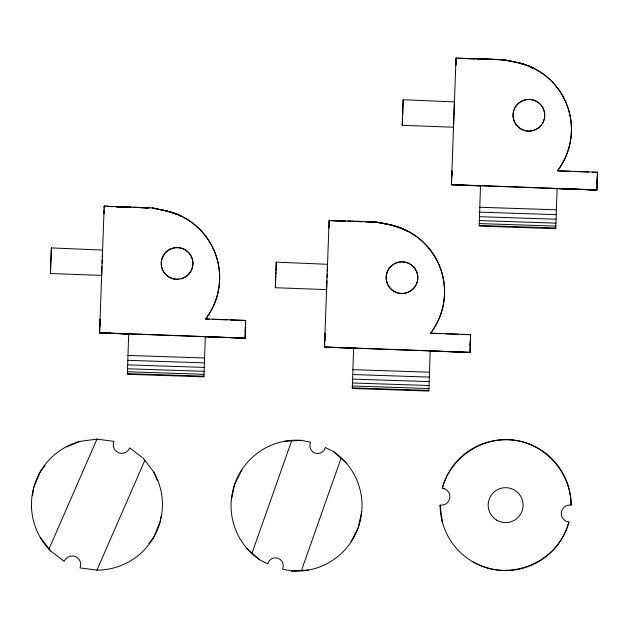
<?xml version="1.0" encoding="UTF-8"?>
<svg xmlns="http://www.w3.org/2000/svg" width="629" height="629" viewBox="0 0 629 629"><rect width="100%" height="100%" fill="white"/><g stroke="black" fill="none" stroke-linecap="round" stroke-linejoin="round"><path stroke-width="0.94" d="M128.693 334.109L127.365 374.286L203.953 376.826L205.29 336.649L99.547 332.804L104.202 206.202L152.249 207.9L166.496 210.99L152.32 208.05M353.608 348.324L352.271 388.502L428.868 391.041L430.197 350.864L324.485 347.09L329.132 220.472C354.929 222.359 382.959 218.357 406.735 230.89L402.214 228.586L391.38 225.151M456.072 58.175L504.057 59.724L518.233 62.656A68.357 68.357 0 0 1 557.412 170.75L597.479 172.212L596.897 190.06L480.501 185.681L479.172 226.102L555.761 228.642L557.097 188.464L596.866 189.982M101.984 266.547L101.686 275.4L50.438 273.505L50.745 264.66M102.621 250.075L51.381 247.92L50.438 273.505M326.616 289.01L326.593 289.615L275.345 287.728L275.651 278.875M327.528 264.298L276.288 262.136L275.982 270.989M326.593 289.615L326.891 280.77M453.517 126.61L453.485 127.215L402.245 125.328L402.694 112.505M454.429 101.898L403.189 99.736L402.906 107.834M453.485 127.215L454.429 101.631M99.814 326.207L100.082 318.927L99.618 332.945L128.906 334.007M451.622 178.031L451.646 177.276M324.745 339.676L324.713 340.682L324.989 333.15L324.525 347.161L355.762 348.301M451.653 177.276L451.803 172.7M480.713 185.83L451.418 184.769L451.897 170.75L451.693 176.081M50.831 263.386L51.381 247.92M102.228 259.926L102.11 263.26M104.092 209.834L103.958 213.813L104.052 211.478M205.29 336.68L245.09 338.229L245.672 320.389L205.604 318.927A68.357 68.357 0 0 0 166.426 210.833M245.428 327.803L245.302 331.577L245.491 325.987M275.738 277.609L275.801 275.84M275.895 272.255L275.345 287.728M327.135 274.142L327.017 277.475M328.959 225.693L328.865 228.036L329.109 220.425M455.962 59.873L455.766 65.636L455.915 61.697M470.335 342.027L470.209 345.793L470.398 340.21M597.259 179.627L597.11 183.393L597.298 177.81M104.178 208.097L104.241 206.296L113.071 206.619M245.098 338.237L245.672 320.389M275.864 274.275L276.288 262.136M402.882 108.589L402.733 112.56M451.418 184.761L456.025 58.08C481.83 59.999 509.781 56.217 533.636 68.49L529.115 66.187L518.304 62.806A68.357 68.357 0 0 1 557.483 170.899L571.163 171.403M455.986 59.92L456.049 58.12M429.969 350.998L470.005 352.452L470.586 334.604L430.511 333.15A68.357 68.357 0 0 0 391.332 225.056L377.18 222.21L365.418 221.785M470.586 334.604L470.005 352.452L430.197 350.864M556.869 188.606L596.897 190.06L597.479 172.212M102.346 256.774L102.621 249.807M327.253 270.997L327.536 264.031M403.189 99.736L402.245 125.328M32.653 495.495L33.683 487.679L40.225 471.884L45.036 465.609M160.875 516.574L160.214 521.583L153.673 537.378L148.908 543.598M231.496 499.387L234.774 483.874L241.961 469.745M361.589 511.959L358.31 527.472L351.131 541.608M252.056 553.001L291.62 440.905M301.472 570.44L341.028 458.344M442.344 522.062L440.111 505.111A8.554 8.554 0 0 0 449.884 497.775A8.554 8.554 0 0 0 442.344 488.159C451.205 454.24 488.757 432.555 522.565 441.841C550.493 449.491 570.951 476.153 571.108 505.111A8.554 8.554 0 0 0 561.335 512.446A8.554 8.554 0 0 0 568.875 522.062C558.175 562.758 509.207 583.036 472.859 561.831M49.054 548.889L96.952 439.128L113.904 441.361A8.554 8.554 0 0 0 118.456 452.699A8.554 8.554 0 0 0 129.7 447.903L143.263 458.313L153.673 471.884L157.258 480.532M40.225 537.378L50.635 550.949L64.197 561.351A8.554 8.554 0 0 1 75.441 556.555A8.554 8.554 0 0 1 80.001 567.901L96.952 570.126L144.843 460.373M66.674 446.881L80.001 441.361L96.952 439.128M284.536 441.283L301.613 440.371L310.647 442.281A7.847 7.847 0 0 0 315.09 453.108A7.847 7.847 0 0 0 325.35 447.471L333.582 451.653L346.304 463.078M246.78 548.268L259.502 559.692L267.742 563.883A7.847 7.847 0 0 1 277.994 558.237A7.847 7.847 0 0 1 282.437 569.064L291.479 570.975L308.548 570.063M479.793 207.263L556.39 209.803M479.636 212.138L556.225 214.678M479.479 216.683L556.075 219.222M479.353 220.582L555.942 223.13M479.251 223.578L555.847 226.118M479.188 225.465L555.784 228.005M127.986 355.44L204.582 357.98M127.829 360.315L204.417 362.862M352.9 369.663L429.489 372.203M127.679 364.859L204.268 367.399M352.735 374.538L429.324 377.078M127.545 368.767L204.142 371.307M352.586 379.083L429.175 381.622M127.451 371.755L204.04 374.302M127.388 373.642L203.977 376.181M352.452 382.982L429.049 385.522M352.358 385.978L428.947 388.518M352.295 387.857L428.884 390.405M459.996 58.316L473.723 58.796M477.647 58.937L492.358 59.456M496.281 59.598L504.128 59.873L518.304 62.806M112.111 206.627L104.202 206.202M116.035 206.768L129.763 207.256M147.422 207.877L133.686 207.389L148.373 207.884M330.154 220.606L343.882 221.094M347.806 221.227L361.541 221.715M365.465 221.856L377.156 222.123M139.504 334.392L141.462 334.463M174.846 335.619L176.812 335.689M354.591 348.269L356.557 348.34M575.071 171.544L588.752 172.039M592.667 172.181L597.55 172.362M451.347 184.619L596.835 189.911M104.225 206.257L114.03 206.611M131.681 207.248L115.995 206.682L130.722 207.256M133.647 207.318L149.332 207.884M330.115 220.512L345.801 221.078M347.766 221.149L363.452 221.715M205.604 318.927L209.583 319.225M212.516 319.328L227.179 319.862M230.112 319.972L243.793 320.468M441.33 333.692L430.582 333.299A68.357 68.357 0 0 0 391.403 225.206L391.332 225.056M445.246 333.834L458.926 334.329M461.859 334.439L470.649 334.762M99.547 332.796L245.027 338.095M139.646 334.4L141.596 334.471M205.062 336.782L245.058 338.158M324.454 347.011L469.965 352.382M451.386 184.69L480.501 185.925M99.579 332.867L128.701 334.015M444.538 488.702L442.344 488.159A65.502 65.502 0 0 1 571.108 505.111M377.203 222.249L388.124 224.482M163.202 210.22L166.457 210.888L152.249 207.9M378.171 222.469L391.403 225.206M167.353 211.21L177.307 214.363L181.828 216.675L177.307 214.363L167.338 211.171A68.357 68.357 0 0 1 205.675 319.076M568.875 522.062A65.502 65.502 0 0 1 440.111 505.111M153.673 471.884A65.502 65.502 0 0 1 96.952 570.126M50.635 550.949A65.502 65.502 0 0 1 80.001 441.361M401.208 293.562A15.835 15.835 0 0 1 386.544 274.456A15.835 15.835 0 0 1 407.702 262.961A15.835 15.835 0 0 1 415.745 285.66M415.313 286.368A15.835 15.835 0 0 1 402.859 293.562M178.778 279.276A15.835 15.835 0 0 1 162.337 257.851A15.835 15.835 0 0 1 188.897 252.929A15.835 15.835 0 0 1 181.223 278.82M333.582 451.653A65.502 65.502 0 0 1 291.479 570.975M259.502 559.692A65.502 65.502 0 0 1 301.613 440.371M541.231 125.313A15.835 15.835 0 0 1 514.459 121.782A15.835 15.835 0 0 1 529.76 99.531A15.835 15.835 0 0 1 542.646 123.26M496.69 520.144A17.47 17.47 0 0 0 523.1 505.378A17.47 17.47 0 0 0 497.114 489.889A17.47 17.47 0 0 0 496.69 520.144M390.766 288.79A15.835 15.835 0 0 0 417.255 281.69A15.835 15.835 0 0 0 397.866 262.301A15.835 15.835 0 0 0 390.766 288.79M165.859 274.574A15.835 15.835 0 0 0 192.348 267.474A15.835 15.835 0 0 0 172.959 248.078A15.835 15.835 0 0 0 165.859 274.574M517.659 126.39A15.835 15.835 0 0 0 544.156 119.298A15.835 15.835 0 0 0 524.759 99.901A15.835 15.835 0 0 0 517.659 126.39"/></g></svg>
